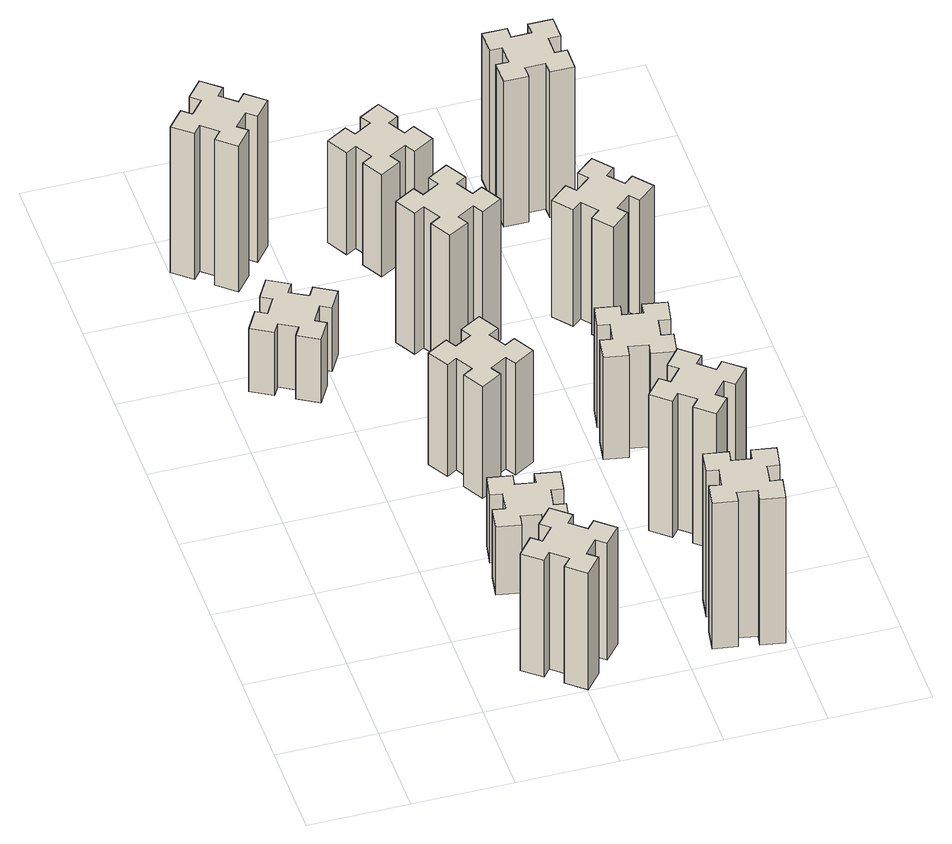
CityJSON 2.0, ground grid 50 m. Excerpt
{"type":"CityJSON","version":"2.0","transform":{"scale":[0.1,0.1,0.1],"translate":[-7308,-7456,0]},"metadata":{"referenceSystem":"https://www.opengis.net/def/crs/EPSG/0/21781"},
"CityObjects":{
"building1":{"type":"Building","attributes":{"class":"1000","function":"1000","usage":"1000","yearOfConstruction":2016,"roofType":"1000","measuredHeight":72,"storeysAboveGround":30,"storeysBelowGround":0},"geometry":[{"type":"Solid","lod":"1","boundaries":[[[[0,1,2,3,4,5,6,7,8,9,10,11,12,13,14,15,16,17,18,19]],[[17,16,20,21]],[[16,15,22,20]],[[15,14,23,22]],[[14,13,24,23]],[[13,12,25,24]],[[12,11,26,25]],[[11,10,27,26]],[[10,9,28,27]],[[9,8,29,28]],[[8,7,30,29]],[[7,6,31,30]],[[6,5,32,31]],[[5,4,33,32]],[[4,3,34,33]],[[3,2,35,34]],[[2,1,36,35]],[[1,0,37,36]],[[0,19,38,37]],[[19,18,39,38]],[[18,17,21,39]],[[24,25,26,27,28,29,30,31,32,33,34,35,36,37,38,39,21,20,22,23]]]]}]},
"building2":{"type":"Building","attributes":{"class":"1000","function":"1000","usage":"1000","yearOfConstruction":2016,"roofType":"1000","measuredHeight":39,"storeysAboveGround":30,"storeysBelowGround":0},"geometry":[{"type":"Solid","lod":"1","boundaries":[[[[40,41,42,43,44,45,46,47,48,49,50,51,52,53,54,55,56,57,58,59]],[[57,56,60,61]],[[56,55,62,60]],[[55,54,63,62]],[[54,53,64,63]],[[53,52,65,64]],[[52,51,66,65]],[[51,50,67,66]],[[50,49,68,67]],[[49,48,69,68]],[[48,47,70,69]],[[47,46,71,70]],[[46,45,72,71]],[[45,44,73,72]],[[44,43,74,73]],[[43,42,75,74]],[[42,41,76,75]],[[41,40,77,76]],[[40,59,78,77]],[[59,58,79,78]],[[58,57,61,79]],[[64,65,66,67,68,69,70,71,72,73,74,75,76,77,78,79,61,60,62,63]]]]}]},
"building3":{"type":"Building","attributes":{"class":"1000","function":"1000","usage":"1000","yearOfConstruction":2016,"roofType":"1000","measuredHeight":90,"storeysAboveGround":30,"storeysBelowGround":0},"geometry":[{"type":"Solid","lod":"1","boundaries":[[[[80,81,82,83,84,85,86,87,88,89,90,91,92,93,94,95,96,97,98,99]],[[97,96,100,101]],[[96,95,102,100]],[[95,94,103,102]],[[94,93,104,103]],[[93,92,105,104]],[[92,91,106,105]],[[91,90,107,106]],[[90,89,108,107]],[[89,88,109,108]],[[88,87,110,109]],[[87,86,111,110]],[[86,85,112,111]],[[85,84,113,112]],[[84,83,114,113]],[[83,82,115,114]],[[82,81,116,115]],[[81,80,117,116]],[[80,99,118,117]],[[99,98,119,118]],[[98,97,101,119]],[[104,105,106,107,108,109,110,111,112,113,114,115,116,117,118,119,101,100,102,103]]]]}]},
"building4":{"type":"Building","attributes":{"class":"1000","function":"1000","usage":"1000","yearOfConstruction":2016,"roofType":"1000","measuredHeight":42,"storeysAboveGround":30,"storeysBelowGround":0},"geometry":[{"type":"Solid","lod":"1","boundaries":[[[[120,121,122,123,124,125,126,127,128,129,130,131,132,133,134,135,136,137,138,139]],[[137,136,140,141]],[[136,135,142,140]],[[135,134,143,142]],[[134,133,144,143]],[[133,132,145,144]],[[132,131,146,145]],[[131,130,147,146]],[[130,129,148,147]],[[129,128,149,148]],[[128,127,150,149]],[[127,126,151,150]],[[126,125,152,151]],[[125,124,153,152]],[[124,123,154,153]],[[123,122,155,154]],[[122,121,156,155]],[[121,120,157,156]],[[120,139,158,157]],[[139,138,159,158]],[[138,137,141,159]],[[144,145,146,147,148,149,150,151,152,153,154,155,156,157,158,159,141,140,142,143]]]]}]},
"building5":{"type":"Building","attributes":{"class":"1000","function":"1000","usage":"1000","yearOfConstruction":2016,"roofType":"1000","measuredHeight":69,"storeysAboveGround":30,"storeysBelowGround":0},"geometry":[{"type":"Solid","lod":"1","boundaries":[[[[160,161,162,163,164,165,166,167,168,169,170,171,172,173,174,175,176,177,178,179]],[[177,176,180,181]],[[176,175,182,180]],[[175,174,183,182]],[[174,173,184,183]],[[173,172,185,184]],[[172,171,186,185]],[[171,170,187,186]],[[170,169,188,187]],[[169,168,189,188]],[[168,167,190,189]],[[167,166,191,190]],[[166,165,192,191]],[[165,164,193,192]],[[164,163,194,193]],[[163,162,195,194]],[[162,161,196,195]],[[161,160,197,196]],[[160,179,198,197]],[[179,178,199,198]],[[178,177,181,199]],[[184,185,186,187,188,189,190,191,192,193,194,195,196,197,198,199,181,180,182,183]]]]}]},
"building6":{"type":"Building","attributes":{"class":"1000","function":"1000","usage":"1000","yearOfConstruction":2016,"roofType":"1000","measuredHeight":87,"storeysAboveGround":30,"storeysBelowGround":0},"geometry":[{"type":"Solid","lod":"1","boundaries":[[[[200,201,202,203,204,205,206,207,208,209,210,211,212,213,214,215,216,217,218,219]],[[217,216,220,221]],[[216,215,222,220]],[[215,214,223,222]],[[214,213,224,223]],[[213,212,225,224]],[[212,211,226,225]],[[211,210,227,226]],[[210,209,228,227]],[[209,208,229,228]],[[208,207,230,229]],[[207,206,231,230]],[[206,205,232,231]],[[205,204,233,232]],[[204,203,234,233]],[[203,202,235,234]],[[202,201,236,235]],[[201,200,237,236]],[[200,219,238,237]],[[219,218,239,238]],[[218,217,221,239]],[[224,225,226,227,228,229,230,231,232,233,234,235,236,237,238,239,221,220,222,223]]]]}]},
"building7":{"type":"Building","attributes":{"class":"1000","function":"1000","usage":"1000","yearOfConstruction":2016,"roofType":"1000","measuredHeight":90,"storeysAboveGround":30,"storeysBelowGround":0},"geometry":[{"type":"Solid","lod":"1","boundaries":[[[[240,241,242,243,244,245,246,247,248,249,250,251,252,253,254,255,256,257,258,259]],[[257,256,260,261]],[[256,255,262,260]],[[255,254,263,262]],[[254,253,264,263]],[[253,252,265,264]],[[252,251,266,265]],[[251,250,267,266]],[[250,249,268,267]],[[249,248,269,268]],[[248,247,270,269]],[[247,246,271,270]],[[246,245,272,271]],[[245,244,273,272]],[[244,243,274,273]],[[243,242,275,274]],[[242,241,276,275]],[[241,240,277,276]],[[240,259,278,277]],[[259,258,279,278]],[[258,257,261,279]],[[264,265,266,267,268,269,270,271,272,273,274,275,276,277,278,279,261,260,262,263]]]]}]},
"building8":{"type":"Building","attributes":{"class":"1000","function":"1000","usage":"1000","yearOfConstruction":2016,"roofType":"1000","measuredHeight":63,"storeysAboveGround":30,"storeysBelowGround":0},"geometry":[{"type":"Solid","lod":"1","boundaries":[[[[280,281,282,283,284,285,286,287,288,289,290,291,292,293,294,295,296,297,298,299]],[[297,296,300,301]],[[296,295,302,300]],[[295,294,303,302]],[[294,293,304,303]],[[293,292,305,304]],[[292,291,306,305]],[[291,290,307,306]],[[290,289,308,307]],[[289,288,309,308]],[[288,287,310,309]],[[287,286,311,310]],[[286,285,312,311]],[[285,284,313,312]],[[284,283,314,313]],[[283,282,315,314]],[[282,281,316,315]],[[281,280,317,316]],[[280,299,318,317]],[[299,298,319,318]],[[298,297,301,319]],[[304,305,306,307,308,309,310,311,312,313,314,315,316,317,318,319,301,300,302,303]]]]}]},
"building9":{"type":"Building","attributes":{"class":"1000","function":"1000","usage":"1000","yearOfConstruction":2016,"roofType":"1000","measuredHeight":84,"storeysAboveGround":30,"storeysBelowGround":0},"geometry":[{"type":"Solid","lod":"1","boundaries":[[[[320,321,322,323,324,325,326,327,328,329,330,331,332,333,334,335,336,337,338,339]],[[337,336,340,341]],[[336,335,342,340]],[[335,334,343,342]],[[334,333,344,343]],[[333,332,345,344]],[[332,331,346,345]],[[331,330,347,346]],[[330,329,348,347]],[[329,328,349,348]],[[328,327,350,349]],[[327,326,351,350]],[[326,325,352,351]],[[325,324,353,352]],[[324,323,354,353]],[[323,322,355,354]],[[322,321,356,355]],[[321,320,357,356]],[[320,339,358,357]],[[339,338,359,358]],[[338,337,341,359]],[[344,345,346,347,348,349,350,351,352,353,354,355,356,357,358,359,341,340,342,343]]]]}]},
"building10":{"type":"Building","attributes":{"class":"1000","function":"1000","usage":"1000","yearOfConstruction":2016,"roofType":"1000","measuredHeight":63,"storeysAboveGround":30,"storeysBelowGround":0},"geometry":[{"type":"Solid","lod":"1","boundaries":[[[[360,361,362,363,364,365,366,367,368,369,370,371,372,373,374,375,376,377,378,379]],[[377,376,380,381]],[[376,375,382,380]],[[375,374,383,382]],[[374,373,384,383]],[[373,372,385,384]],[[372,371,386,385]],[[371,370,387,386]],[[370,369,388,387]],[[369,368,389,388]],[[368,367,390,389]],[[367,366,391,390]],[[366,365,392,391]],[[365,364,393,392]],[[364,363,394,393]],[[363,362,395,394]],[[362,361,396,395]],[[361,360,397,396]],[[360,379,398,397]],[[379,378,399,398]],[[378,377,381,399]],[[384,385,386,387,388,389,390,391,392,393,394,395,396,397,398,399,381,380,382,383]]]]}]},
"building11":{"type":"Building","attributes":{"class":"1000","function":"1000","usage":"1000","yearOfConstruction":2016,"roofType":"1000","measuredHeight":72,"storeysAboveGround":30,"storeysBelowGround":0},"geometry":[{"type":"Solid","lod":"1","boundaries":[[[[400,401,402,403,404,405,406,407,408,409,410,411,412,413,414,415,416,417,418,419]],[[417,416,420,421]],[[416,415,422,420]],[[415,414,423,422]],[[414,413,424,423]],[[413,412,425,424]],[[412,411,426,425]],[[411,410,427,426]],[[410,409,428,427]],[[409,408,429,428]],[[408,407,430,429]],[[407,406,431,430]],[[406,405,432,431]],[[405,404,433,432]],[[404,403,434,433]],[[403,402,435,434]],[[402,401,436,435]],[[401,400,437,436]],[[400,419,438,437]],[[419,418,439,438]],[[418,417,421,439]],[[424,425,426,427,428,429,430,431,432,433,434,435,436,437,438,439,421,420,422,423]]]]}]},
"building12":{"type":"Building","attributes":{"class":"1000","function":"1000","usage":"1000","yearOfConstruction":2016,"roofType":"1000","measuredHeight":90,"storeysAboveGround":30,"storeysBelowGround":0},"geometry":[{"type":"Solid","lod":"1","boundaries":[[[[440,441,442,443,444,445,446,447,448,449,450,451,452,453,454,455,456,457,458,459]],[[457,456,460,461]],[[456,455,462,460]],[[455,454,463,462]],[[454,453,464,463]],[[453,452,465,464]],[[452,451,466,465]],[[451,450,467,466]],[[450,449,468,467]],[[449,448,469,468]],[[448,447,470,469]],[[447,446,471,470]],[[446,445,472,471]],[[445,444,473,472]],[[444,443,474,473]],[[443,442,475,474]],[[442,441,476,475]],[[441,440,477,476]],[[440,459,478,477]],[[459,458,479,478]],[[458,457,461,479]],[[464,465,466,467,468,469,470,471,472,473,474,475,476,477,478,479,461,460,462,463]]]]}]}
},
"vertices":[
[876,193,0],[953,129,0],[914,83,0],[1006,6,0],[1083,98,0],[1037,136,0],[1102,213,0],[1148,174,0],[1225,266,0],[1133,343,0],[1094,297,0],[1018,362,0],[1056,408,0],[964,485,0],[887,393,0],[933,354,0],[869,278,0],[823,316,0],[746,224,0],[838,147,0],[869,278,720],[823,316,720],[933,354,720],[887,393,720],[964,485,720],[1056,408,720],[1018,362,720],[1094,297,720],[1133,343,720],[1225,266,720],[1148,174,720],[1102,213,720],[1037,136,720],[1083,98,720],[1006,6,720],[914,83,720],[953,129,720],[876,193,720],[838,147,720],[746,224,720],
[416,2367,0],[466,2454,0],[518,2424,0],[578,2528,0],[474,2588,0],[444,2536,0],[357,2586,0],[387,2638,0],[283,2698,0],[223,2594,0],[275,2564,0],[225,2477,0],[173,2507,0],[113,2403,0],[217,2343,0],[247,2395,0],[334,2345,0],[304,2293,0],[408,2233,0],[468,2337,0],[334,2345,390],[304,2293,390],[247,2395,390],[217,2343,390],[113,2403,390],[173,2507,390],[225,2477,390],[275,2564,390],[223,2594,390],[283,2698,390],[387,2638,390],[357,2586,390],[444,2536,390],[474,2588,390],[578,2528,390],[518,2424,390],[466,2454,390],[416,2367,390],[468,2337,390],[408,2233,390],
[136,3253,0],[213,3189,0],[174,3143,0],[266,3066,0],[343,3158,0],[297,3196,0],[362,3273,0],[408,3234,0],[485,3326,0],[393,3403,0],[354,3357,0],[278,3422,0],[316,3468,0],[224,3545,0],[147,3453,0],[193,3414,0],[129,3338,0],[83,3376,0],[6,3284,0],[98,3207,0],[129,3338,900],[83,3376,900],[193,3414,900],[147,3453,900],[224,3545,900],[316,3468,900],[278,3422,900],[354,3357,900],[393,3403,900],[485,3326,900],[408,3234,900],[362,3273,900],[297,3196,900],[343,3158,900],[266,3066,900],[174,3143,900],[213,3189,900],[136,3253,900],[98,3207,900],[6,3284,900],
[1085,817,0],[1102,915,0],[1161,905,0],[1182,1023,0],[1064,1044,0],[1054,985,0],[955,1002,0],[966,1061,0],[847,1082,0],[827,964,0],[886,954,0],[868,855,0],[809,866,0],[788,747,0],[907,727,0],[917,786,0],[1015,768,0],[1005,709,0],[1123,688,0],[1144,807,0],[1015,768,420],[1005,709,420],[917,786,420],[907,727,420],[788,747,420],[809,866,420],[868,855,420],[886,954,420],[827,964,420],[847,1082,420],[966,1061,420],[955,1002,420],[1054,985,420],[1064,1044,420],[1182,1023,420],[1161,905,420],[1102,915,420],[1085,817,420],[1144,807,420],[1123,688,420],
[1106,1637,0],[1056,1724,0],[1108,1754,0],[1048,1858,0],[944,1798,0],[974,1746,0],[887,1696,0],[857,1748,0],[753,1688,0],[813,1584,0],[865,1614,0],[915,1527,0],[863,1497,0],[923,1393,0],[1027,1453,0],[997,1505,0],[1084,1555,0],[1114,1503,0],[1218,1563,0],[1158,1667,0],[1084,1555,690],[1114,1503,690],[997,1505,690],[1027,1453,690],[923,1393,690],[863,1497,690],[915,1527,690],[865,1614,690],[813,1584,690],[753,1688,690],[857,1748,690],[887,1696,690],[974,1746,690],[944,1798,690],[1048,1858,690],[1108,1754,690],[1056,1724,690],[1106,1637,690],[1158,1667,690],[1218,1563,690],
[965,2454,0],[1015,2367,0],[963,2337,0],[1023,2233,0],[1127,2293,0],[1097,2345,0],[1184,2395,0],[1214,2343,0],[1318,2403,0],[1258,2507,0],[1206,2477,0],[1156,2564,0],[1208,2594,0],[1148,2698,0],[1044,2638,0],[1074,2586,0],[987,2536,0],[957,2588,0],[853,2528,0],[913,2424,0],[987,2536,870],[957,2588,870],[1074,2586,870],[1044,2638,870],[1148,2698,870],[1208,2594,870],[1156,2564,870],[1206,2477,870],[1258,2507,870],[1318,2403,870],[1214,2343,870],[1184,2395,870],[1097,2345,870],[1127,2293,870],[1023,2233,870],[963,2337,870],[1015,2367,870],[965,2454,870],[913,2424,870],[853,2528,870],
[1894,345,0],[1795,362,0],[1806,421,0],[1687,442,0],[1667,324,0],[1726,314,0],[1708,215,0],[1649,226,0],[1628,107,0],[1747,87,0],[1757,146,0],[1855,128,0],[1845,69,0],[1963,48,0],[1984,167,0],[1925,177,0],[1942,275,0],[2001,265,0],[2022,383,0],[1904,404,0],[1942,275,900],[2001,265,900],[1925,177,900],[1984,167,900],[1963,48,900],[1845,69,900],[1855,128,900],[1757,146,900],[1747,87,900],[1628,107,900],[1649,226,900],[1708,215,900],[1726,314,900],[1667,324,900],[1687,442,900],[1806,421,900],[1795,362,900],[1894,345,900],[1904,404,900],[2022,383,900],
[1106,3217,0],[1056,3304,0],[1108,3334,0],[1048,3438,0],[944,3378,0],[974,3326,0],[887,3276,0],[857,3328,0],[753,3268,0],[813,3164,0],[865,3194,0],[915,3107,0],[863,3077,0],[923,2973,0],[1027,3033,0],[997,3085,0],[1084,3135,0],[1114,3083,0],[1218,3143,0],[1158,3247,0],[1084,3135,630],[1114,3083,630],[997,3085,630],[1027,3033,630],[923,2973,630],[863,3077,630],[915,3107,630],[865,3194,630],[813,3164,630],[753,3268,630],[857,3328,630],[887,3276,630],[974,3326,630],[944,3378,630],[1048,3438,630],[1108,3334,630],[1056,3304,630],[1106,3217,630],[1158,3247,630],[1218,3143,630],
[1877,876,0],[1942,953,0],[1988,914,0],[2065,1006,0],[1973,1083,0],[1934,1037,0],[1858,1102,0],[1896,1148,0],[1804,1225,0],[1727,1133,0],[1773,1094,0],[1709,1018,0],[1663,1056,0],[1586,964,0],[1678,887,0],[1716,933,0],[1793,869,0],[1754,823,0],[1846,746,0],[1923,838,0],[1793,869,840],[1754,823,840],[1716,933,840],[1678,887,840],[1586,964,840],[1663,1056,840],[1709,1018,840],[1773,1094,840],[1727,1133,840],[1804,1225,840],[1896,1148,840],[1858,1102,840],[1934,1037,840],[1973,1083,840],[2065,1006,840],[1988,914,840],[1942,953,840],[1877,876,840],[1923,838,840],[1846,746,840],
[1657,1526,0],[1755,1508,0],[1745,1449,0],[1863,1428,0],[1884,1547,0],[1825,1557,0],[1842,1655,0],[1901,1645,0],[1922,1763,0],[1804,1784,0],[1794,1725,0],[1695,1742,0],[1706,1801,0],[1587,1822,0],[1567,1704,0],[1626,1694,0],[1608,1595,0],[1549,1606,0],[1528,1487,0],[1647,1467,0],[1608,1595,630],[1549,1606,630],[1626,1694,630],[1567,1704,630],[1587,1822,630],[1706,1801,630],[1695,1742,630],[1794,1725,630],[1804,1784,630],[1922,1763,630],[1901,1645,630],[1842,1655,630],[1825,1557,630],[1884,1547,630],[1863,1428,630],[1745,1449,630],[1755,1508,630],[1657,1526,630],[1647,1467,630],[1528,1487,630],
[1709,2433,0],[1773,2356,0],[1727,2318,0],[1804,2226,0],[1896,2303,0],[1858,2349,0],[1934,2413,0],[1973,2367,0],[2065,2444,0],[1988,2536,0],[1942,2498,0],[1877,2574,0],[1923,2613,0],[1846,2705,0],[1754,2628,0],[1793,2582,0],[1716,2517,0],[1678,2563,0],[1586,2486,0],[1663,2394,0],[1716,2517,720],[1678,2563,720],[1793,2582,720],[1754,2628,720],[1846,2705,720],[1923,2613,720],[1877,2574,720],[1942,2498,720],[1988,2536,720],[2065,2444,720],[1973,2367,720],[1934,2413,720],[1858,2349,720],[1896,2303,720],[1804,2226,720],[1727,2318,720],[1773,2356,720],[1709,2433,720],[1663,2394,720],[1586,2486,720],
[1675,3195,0],[1775,3195,0],[1775,3135,0],[1895,3135,0],[1895,3255,0],[1835,3255,0],[1835,3355,0],[1895,3355,0],[1895,3475,0],[1775,3475,0],[1775,3415,0],[1675,3415,0],[1675,3475,0],[1555,3475,0],[1555,3355,0],[1615,3355,0],[1615,3255,0],[1555,3255,0],[1555,3135,0],[1675,3135,0],[1615,3255,900],[1555,3255,900],[1615,3355,900],[1555,3355,900],[1555,3475,900],[1675,3475,900],[1675,3415,900],[1775,3415,900],[1775,3475,900],[1895,3475,900],[1895,3355,900],[1835,3355,900],[1835,3255,900],[1895,3255,900],[1895,3135,900],[1775,3135,900],[1775,3195,900],[1675,3195,900],[1675,3135,900],[1555,3135,900]
]}
